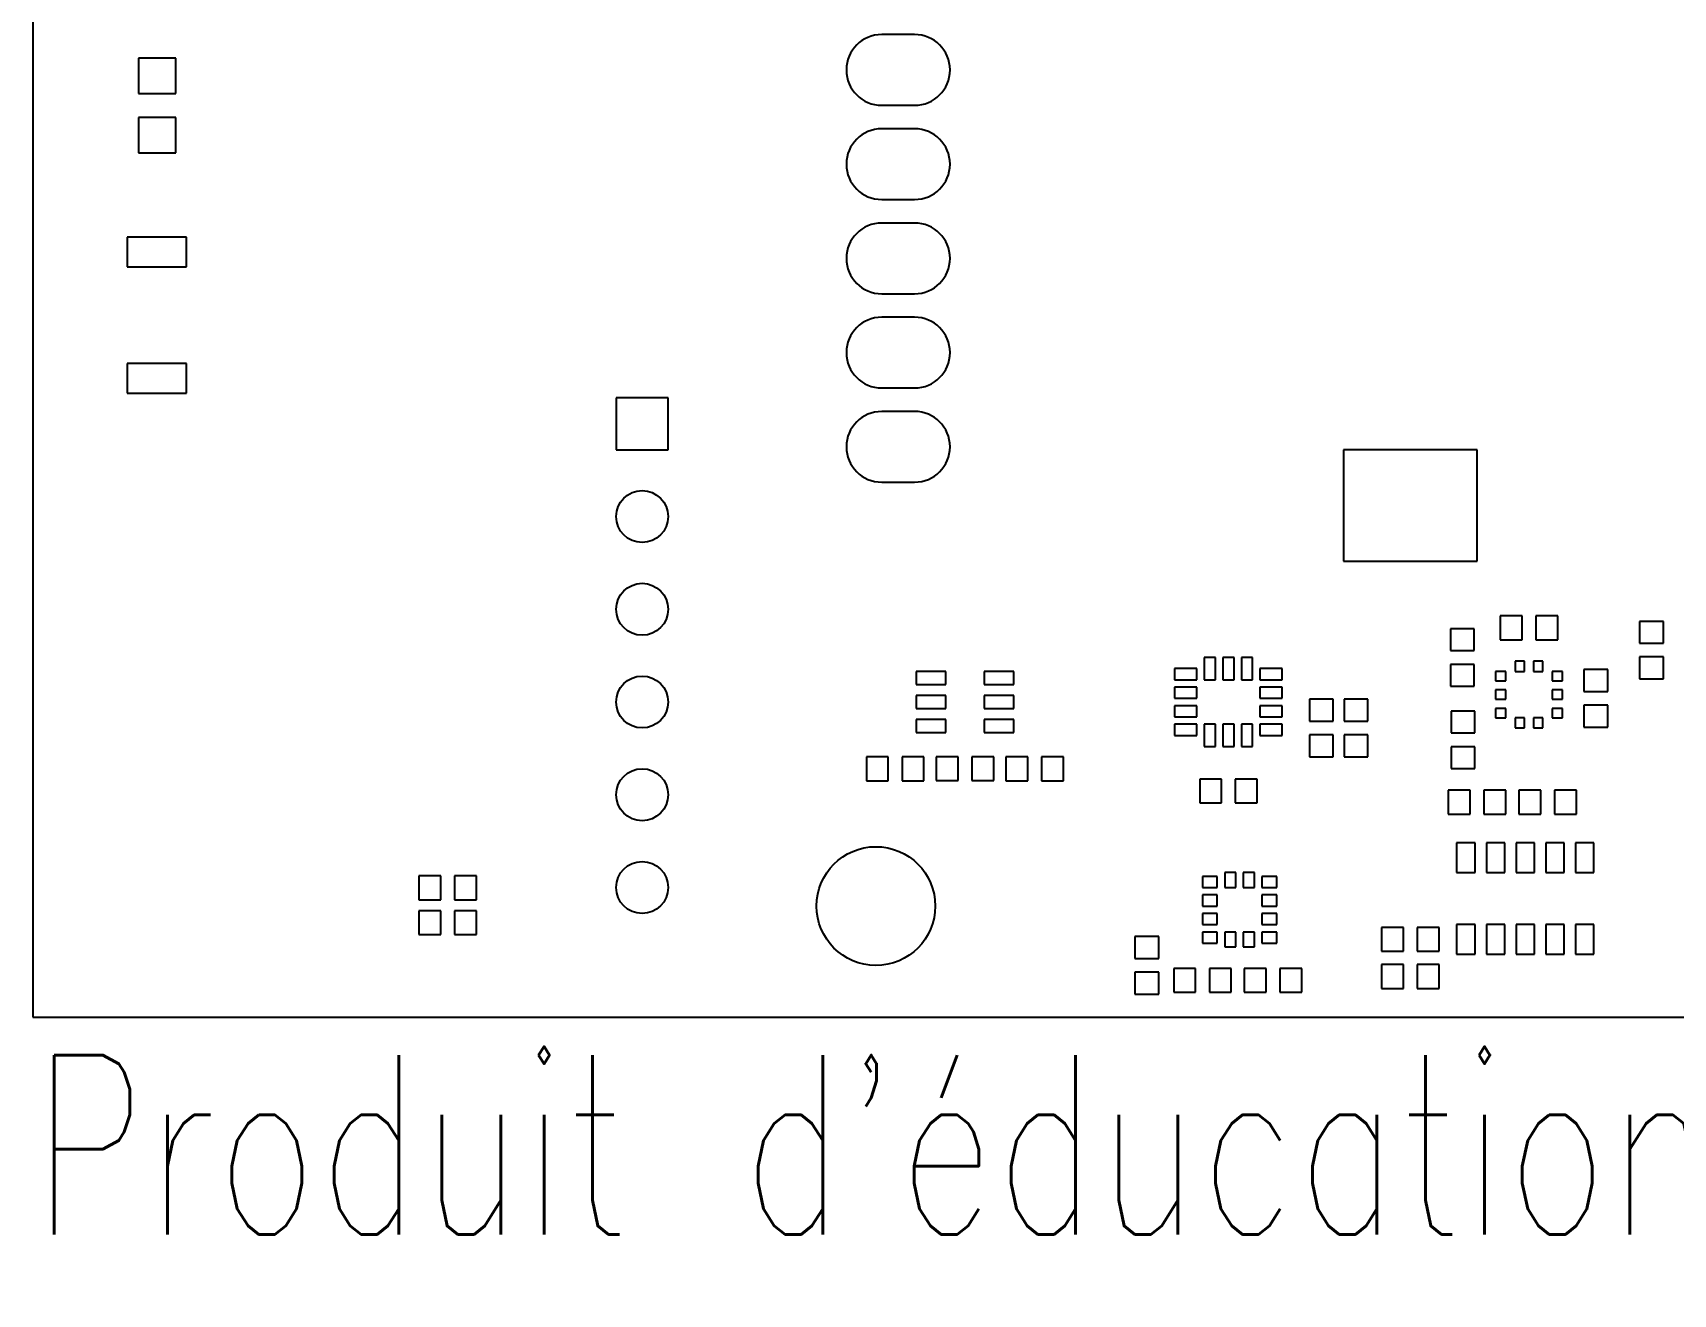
# Model space of a CAD drawing. Header units: millimetres. Extents: x -136 to 15, y -7 to 63.
# Drawn here: x -135.72 to -91.52, y -7.46 to 26.54 of the extents above; entities that cross this region are included whole.
import ezdxf

# ---------------------------------------------------------------- set-up
doc = ezdxf.new("R2010")
doc.units = ezdxf.units.MM
doc.styles.add('SLDTEXTSTYLE0', font='TXT', dxfattribs={"width": 0.7, "bigfont": 'bigfont'})

msp = doc.modelspace()

# ---------------------------------------------------------------- linework, layer by layer
at = {"color": 7, "linetype": 'Continuous', "lineweight": 25}
for p, q in [((-135.72, 63), (-135.72, 0)), ((-111.956, 26.492), (-112.844, 26.492)), ((-132.87, 25.855), (-132.87, 24.905)), ((-131.87, 25.855), (-132.87, 25.855)), ((-131.87, 24.905), (-131.87, 25.855)), ((-132.87, 24.905), (-131.87, 24.905)), ((-112.844, 24.587), (-111.956, 24.587)), ((-132.87, 24.255), (-132.87, 23.305)), ((-131.87, 24.255), (-132.87, 24.255)), ((-131.87, 23.305), (-131.87, 24.255)), ((-111.956, 23.953), (-112.844, 23.953)), ((-132.87, 23.305), (-131.87, 23.305)), ((-112.844, 22.047), (-111.956, 22.047)), ((-111.956, 21.413), (-112.844, 21.413)), ((-133.18, 21.03), (-133.18, 20.23)), ((-131.58, 21.03), (-133.18, 21.03)), ((-131.58, 20.23), (-131.58, 21.03)), ((-133.18, 20.23), (-131.58, 20.23)), ((-112.844, 19.508), (-111.956, 19.508)), ((-111.956, 18.872), (-112.844, 18.872)), ((-133.18, 17.63), (-133.18, 16.83)), ((-131.58, 17.63), (-133.18, 17.63)), ((-131.58, 16.83), (-131.58, 17.63)), ((-133.18, 16.83), (-131.58, 16.83)), ((-112.844, 16.968), (-111.956, 16.968)), ((-120, 16.7), (-120, 15.3)), ((-118.6, 16.7), (-120, 16.7)), ((-118.6, 15.3), (-118.6, 16.7)), ((-111.956, 16.332), (-112.844, 16.332)), ((-120, 15.3), (-118.6, 15.3)), ((-100.4, 15.3), (-100.4, 12.3)), ((-96.8, 15.3), (-100.4, 15.3)), ((-96.8, 12.3), (-96.8, 15.3)), ((-112.844, 14.428), (-111.956, 14.428)), ((-100.4, 12.3), (-96.8, 12.3)), ((-95.585, 10.82), (-96.175, 10.82)), ((-96.175, 10.82), (-96.175, 10.18)), ((-95.585, 10.18), (-95.585, 10.82)), ((-94.625, 10.82), (-95.215, 10.82)), ((-95.215, 10.82), (-95.215, 10.18)), ((-94.625, 10.18), (-94.625, 10.82)), ((-92.42, 10.675), (-92.42, 10.085)), ((-91.78, 10.675), (-92.42, 10.675)), ((-91.78, 10.085), (-91.78, 10.675)), ((-97.52, 10.475), (-97.52, 9.885)), ((-96.88, 10.475), (-97.52, 10.475)), ((-96.88, 9.885), (-96.88, 10.475)), ((-96.175, 10.18), (-95.585, 10.18)), ((-95.215, 10.18), (-94.625, 10.18)), ((-97.52, 9.885), (-96.88, 9.885)), ((-92.42, 10.085), (-91.78, 10.085)), ((-111.915, 9.325), (-111.915, 8.975)), ((-111.115, 9.325), (-111.915, 9.325)), ((-111.115, 8.975), (-111.115, 9.325)), ((-110.085, 9.325), (-110.085, 8.975)), ((-109.285, 9.325), (-110.085, 9.325)), ((-109.285, 8.975), (-109.285, 9.325)), ((-104.95, 9.4), (-104.95, 9.1)), ((-104.35, 9.4), (-104.95, 9.4)), ((-104.35, 9.1), (-104.35, 9.4)), ((-103.85, 9.7), (-104.15, 9.7)), ((-104.15, 9.7), (-104.15, 9.1)), ((-103.85, 9.1), (-103.85, 9.7)), ((-103.35, 9.7), (-103.65, 9.7)), ((-103.65, 9.7), (-103.65, 9.1)), ((-103.35, 9.1), (-103.35, 9.7)), ((-102.85, 9.7), (-103.15, 9.7)), ((-103.15, 9.7), (-103.15, 9.1)), ((-102.85, 9.1), (-102.85, 9.7)), ((-102.65, 9.4), (-102.65, 9.1)), ((-102.05, 9.4), (-102.65, 9.4)), ((-102.05, 9.1), (-102.05, 9.4)), ((-97.52, 9.515), (-97.52, 8.925)), ((-96.88, 9.515), (-97.52, 9.515)), ((-96.88, 8.925), (-96.88, 9.515)), ((-96.3, 9.325), (-96.3, 9.075)), ((-96.025, 9.325), (-96.3, 9.325)), ((-96.025, 9.075), (-96.025, 9.325)), ((-95.775, 9.6), (-95.775, 9.325)), ((-95.525, 9.6), (-95.775, 9.6)), ((-95.775, 9.325), (-95.525, 9.325)), ((-95.525, 9.325), (-95.525, 9.6)), ((-95.275, 9.6), (-95.275, 9.325)), ((-95.025, 9.6), (-95.275, 9.6)), ((-95.275, 9.325), (-95.025, 9.325)), ((-95.025, 9.325), (-95.025, 9.6)), ((-94.775, 9.325), (-94.775, 9.075)), ((-94.5, 9.325), (-94.775, 9.325)), ((-94.5, 9.075), (-94.5, 9.325)), ((-93.92, 9.375), (-93.92, 8.785)), ((-93.28, 9.375), (-93.92, 9.375)), ((-93.28, 8.785), (-93.28, 9.375)), ((-92.42, 9.715), (-92.42, 9.125)), ((-91.78, 9.715), (-92.42, 9.715)), ((-91.78, 9.125), (-91.78, 9.715)), ((-111.915, 8.975), (-111.115, 8.975)), ((-110.085, 8.975), (-109.285, 8.975)), ((-104.95, 9.1), (-104.35, 9.1)), ((-104.95, 8.9), (-104.95, 8.6)), ((-104.35, 8.9), (-104.95, 8.9)), ((-104.35, 8.6), (-104.35, 8.9)), ((-104.15, 9.1), (-103.85, 9.1)), ((-103.65, 9.1), (-103.35, 9.1)), ((-103.15, 9.1), (-102.85, 9.1)), ((-102.65, 9.1), (-102.05, 9.1)), ((-102.65, 8.9), (-102.65, 8.6)), ((-102.05, 8.9), (-102.65, 8.9)), ((-102.05, 8.6), (-102.05, 8.9)), ((-97.52, 8.925), (-96.88, 8.925)), ((-96.3, 9.075), (-96.025, 9.075)), ((-94.775, 9.075), (-94.5, 9.075)), ((-92.42, 9.125), (-91.78, 9.125)), ((-111.915, 8.675), (-111.915, 8.325)), ((-111.115, 8.675), (-111.915, 8.675)), ((-111.115, 8.325), (-111.115, 8.675)), ((-110.085, 8.675), (-110.085, 8.325)), ((-109.285, 8.675), (-110.085, 8.675)), ((-109.285, 8.325), (-109.285, 8.675)), ((-104.95, 8.6), (-104.35, 8.6)), ((-104.95, 8.4), (-104.95, 8.1)), ((-104.35, 8.4), (-104.95, 8.4)), ((-104.35, 8.1), (-104.35, 8.4)), ((-102.65, 8.6), (-102.05, 8.6)), ((-102.65, 8.4), (-102.65, 8.1)), ((-102.05, 8.4), (-102.65, 8.4)), ((-102.05, 8.1), (-102.05, 8.4)), ((-101.32, 8.575), (-101.32, 7.985)), ((-100.68, 8.575), (-101.32, 8.575)), ((-100.68, 7.985), (-100.68, 8.575)), ((-100.38, 8.575), (-100.38, 7.985)), ((-99.74, 8.575), (-100.38, 8.575)), ((-99.74, 7.985), (-99.74, 8.575)), ((-96.3, 8.825), (-96.3, 8.575)), ((-96.025, 8.825), (-96.3, 8.825)), ((-96.3, 8.575), (-96.025, 8.575)), ((-96.025, 8.575), (-96.025, 8.825)), ((-94.775, 8.825), (-94.775, 8.575)), ((-94.5, 8.825), (-94.775, 8.825)), ((-94.775, 8.575), (-94.5, 8.575)), ((-94.5, 8.575), (-94.5, 8.825)), ((-93.92, 8.785), (-93.28, 8.785)), ((-93.92, 8.415), (-93.92, 7.825)), ((-93.28, 8.415), (-93.92, 8.415)), ((-93.28, 7.825), (-93.28, 8.415)), ((-111.915, 8.325), (-111.115, 8.325)), ((-111.915, 8.025), (-111.915, 7.675)), ((-111.115, 8.025), (-111.915, 8.025)), ((-111.115, 7.675), (-111.115, 8.025)), ((-110.085, 8.325), (-109.285, 8.325)), ((-110.085, 8.025), (-110.085, 7.675)), ((-109.285, 8.025), (-110.085, 8.025)), ((-109.285, 7.675), (-109.285, 8.025)), ((-104.95, 8.1), (-104.35, 8.1)), ((-102.65, 8.1), (-102.05, 8.1)), ((-101.32, 7.985), (-100.68, 7.985)), ((-100.38, 7.985), (-99.74, 7.985)), ((-97.5, 8.255), (-97.5, 7.665)), ((-96.86, 8.255), (-97.5, 8.255)), ((-96.86, 7.665), (-96.86, 8.255)), ((-96.3, 8.325), (-96.3, 8.075)), ((-96.025, 8.325), (-96.3, 8.325)), ((-96.3, 8.075), (-96.025, 8.075)), ((-96.025, 8.075), (-96.025, 8.325)), ((-95.775, 8.075), (-95.775, 7.8)), ((-95.525, 8.075), (-95.775, 8.075)), ((-95.525, 7.8), (-95.525, 8.075)), ((-95.275, 8.075), (-95.275, 7.8)), ((-95.025, 8.075), (-95.275, 8.075)), ((-95.025, 7.8), (-95.025, 8.075)), ((-94.775, 8.325), (-94.775, 8.075)), ((-94.5, 8.325), (-94.775, 8.325)), ((-94.775, 8.075), (-94.5, 8.075)), ((-94.5, 8.075), (-94.5, 8.325)), ((-111.915, 7.675), (-111.115, 7.675)), ((-110.085, 7.675), (-109.285, 7.675)), ((-104.95, 7.9), (-104.95, 7.6)), ((-104.35, 7.9), (-104.95, 7.9)), ((-104.95, 7.6), (-104.35, 7.6)), ((-104.35, 7.6), (-104.35, 7.9)), ((-103.85, 7.9), (-104.15, 7.9)), ((-104.15, 7.9), (-104.15, 7.3)), ((-103.85, 7.3), (-103.85, 7.9)), ((-103.35, 7.9), (-103.65, 7.9)), ((-103.65, 7.9), (-103.65, 7.3)), ((-103.35, 7.3), (-103.35, 7.9)), ((-102.85, 7.9), (-103.15, 7.9)), ((-103.15, 7.9), (-103.15, 7.3)), ((-102.85, 7.3), (-102.85, 7.9)), ((-102.65, 7.9), (-102.65, 7.6)), ((-102.05, 7.9), (-102.65, 7.9)), ((-102.65, 7.6), (-102.05, 7.6)), ((-102.05, 7.6), (-102.05, 7.9)), ((-101.32, 7.615), (-101.32, 7.025)), ((-100.68, 7.615), (-101.32, 7.615)), ((-100.68, 7.025), (-100.68, 7.615)), ((-100.38, 7.615), (-100.38, 7.025)), ((-99.74, 7.615), (-100.38, 7.615)), ((-99.74, 7.025), (-99.74, 7.615)), ((-97.5, 7.665), (-96.86, 7.665)), ((-95.775, 7.8), (-95.525, 7.8)), ((-95.275, 7.8), (-95.025, 7.8)), ((-93.92, 7.825), (-93.28, 7.825)), ((-104.15, 7.3), (-103.85, 7.3)), ((-103.65, 7.3), (-103.35, 7.3)), ((-103.15, 7.3), (-102.85, 7.3)), ((-97.5, 7.295), (-97.5, 6.705)), ((-96.86, 7.295), (-97.5, 7.295)), ((-96.86, 6.705), (-96.86, 7.295)), ((-113.256, 7.019), (-113.256, 6.379)), ((-112.666, 7.019), (-113.256, 7.019)), ((-112.666, 6.379), (-112.666, 7.019)), ((-112.296, 7.019), (-112.296, 6.379)), ((-111.706, 7.019), (-112.296, 7.019)), ((-111.706, 6.379), (-111.706, 7.019)), ((-111.375, 7.02), (-111.375, 6.38)), ((-110.785, 7.02), (-111.375, 7.02)), ((-110.785, 6.38), (-110.785, 7.02)), ((-110.415, 7.02), (-110.415, 6.38)), ((-109.825, 7.02), (-110.415, 7.02)), ((-109.825, 6.38), (-109.825, 7.02)), ((-108.907, 7.019), (-109.497, 7.019)), ((-109.497, 7.019), (-109.497, 6.379)), ((-108.907, 6.379), (-108.907, 7.019)), ((-107.947, 7.019), (-108.537, 7.019)), ((-108.537, 7.019), (-108.537, 6.379)), ((-107.947, 6.379), (-107.947, 7.019)), ((-101.32, 7.025), (-100.68, 7.025)), ((-100.38, 7.025), (-99.74, 7.025)), ((-97.5, 6.705), (-96.86, 6.705)), ((-113.256, 6.379), (-112.666, 6.379)), ((-112.296, 6.379), (-111.706, 6.379)), ((-111.375, 6.38), (-110.785, 6.38)), ((-110.415, 6.38), (-109.825, 6.38)), ((-109.497, 6.379), (-108.907, 6.379)), ((-108.537, 6.379), (-107.947, 6.379)), ((-104.275, 6.42), (-104.275, 5.78)), ((-103.685, 6.42), (-104.275, 6.42)), ((-103.685, 5.78), (-103.685, 6.42)), ((-103.315, 6.42), (-103.315, 5.78)), ((-102.725, 6.42), (-103.315, 6.42)), ((-102.725, 5.78), (-102.725, 6.42)), ((-104.275, 5.78), (-103.685, 5.78)), ((-103.315, 5.78), (-102.725, 5.78)), ((-96.985, 6.12), (-97.575, 6.12)), ((-97.575, 6.12), (-97.575, 5.48)), ((-96.985, 5.48), (-96.985, 6.12)), ((-96.025, 6.12), (-96.615, 6.12)), ((-96.615, 6.12), (-96.615, 5.48)), ((-96.025, 5.48), (-96.025, 6.12)), ((-95.085, 6.12), (-95.675, 6.12)), ((-95.675, 6.12), (-95.675, 5.48)), ((-95.085, 5.48), (-95.085, 6.12)), ((-94.125, 6.12), (-94.715, 6.12)), ((-94.715, 6.12), (-94.715, 5.48)), ((-94.125, 5.48), (-94.125, 6.12)), ((-97.575, 5.48), (-96.985, 5.48)), ((-96.615, 5.48), (-96.025, 5.48)), ((-95.675, 5.48), (-95.085, 5.48)), ((-94.715, 5.48), (-94.125, 5.48)), ((-96.85, 4.7), (-97.35, 4.7)), ((-97.35, 4.7), (-97.35, 3.9)), ((-96.85, 3.9), (-96.85, 4.7)), ((-96.05, 4.7), (-96.55, 4.7)), ((-96.55, 4.7), (-96.55, 3.9)), ((-96.05, 3.9), (-96.05, 4.7)), ((-95.25, 4.7), (-95.75, 4.7)), ((-95.75, 4.7), (-95.75, 3.9)), ((-95.25, 3.9), (-95.25, 4.7)), ((-94.45, 4.7), (-94.95, 4.7)), ((-94.95, 4.7), (-94.95, 3.9)), ((-94.45, 3.9), (-94.45, 4.7)), ((-93.65, 4.7), (-94.15, 4.7)), ((-94.15, 4.7), (-94.15, 3.9)), ((-93.65, 3.9), (-93.65, 4.7)), ((-124.725, 3.81), (-125.315, 3.81)), ((-125.315, 3.81), (-125.315, 3.17)), ((-124.725, 3.17), (-124.725, 3.81)), ((-123.765, 3.81), (-124.355, 3.81)), ((-124.355, 3.81), (-124.355, 3.17)), ((-123.765, 3.17), (-123.765, 3.81)), ((-104.2, 3.8), (-104.2, 3.5)), ((-103.8, 3.8), (-104.2, 3.8)), ((-103.8, 3.5), (-103.8, 3.8)), ((-103.3, 3.9), (-103.6, 3.9)), ((-103.6, 3.9), (-103.6, 3.5)), ((-103.3, 3.5), (-103.3, 3.9)), ((-102.8, 3.9), (-103.1, 3.9)), ((-103.1, 3.9), (-103.1, 3.5)), ((-102.8, 3.5), (-102.8, 3.9)), ((-102.6, 3.8), (-102.6, 3.5)), ((-102.2, 3.8), (-102.6, 3.8)), ((-102.2, 3.5), (-102.2, 3.8)), ((-97.35, 3.9), (-96.85, 3.9)), ((-96.55, 3.9), (-96.05, 3.9)), ((-95.75, 3.9), (-95.25, 3.9)), ((-94.95, 3.9), (-94.45, 3.9)), ((-94.15, 3.9), (-93.65, 3.9)), ((-125.315, 3.17), (-124.725, 3.17)), ((-124.355, 3.17), (-123.765, 3.17)), ((-104.2, 3.5), (-103.8, 3.5)), ((-104.2, 3.3), (-104.2, 3)), ((-103.8, 3.3), (-104.2, 3.3)), ((-103.8, 3), (-103.8, 3.3)), ((-103.6, 3.5), (-103.3, 3.5)), ((-103.1, 3.5), (-102.8, 3.5)), ((-102.6, 3.5), (-102.2, 3.5)), ((-102.6, 3.3), (-102.6, 3)), ((-102.2, 3.3), (-102.6, 3.3)), ((-102.2, 3), (-102.2, 3.3)), ((-124.725, 2.87), (-125.315, 2.87)), ((-125.315, 2.87), (-125.315, 2.23)), ((-124.725, 2.23), (-124.725, 2.87)), ((-123.765, 2.87), (-124.355, 2.87)), ((-124.355, 2.87), (-124.355, 2.23)), ((-123.765, 2.23), (-123.765, 2.87)), ((-104.2, 3), (-103.8, 3)), ((-104.2, 2.8), (-104.2, 2.5)), ((-103.8, 2.8), (-104.2, 2.8)), ((-103.8, 2.5), (-103.8, 2.8)), ((-102.6, 3), (-102.2, 3)), ((-102.6, 2.8), (-102.6, 2.5)), ((-102.2, 2.8), (-102.6, 2.8)), ((-102.2, 2.5), (-102.2, 2.8)), ((-125.315, 2.23), (-124.725, 2.23)), ((-124.355, 2.23), (-123.765, 2.23)), ((-104.2, 2.5), (-103.8, 2.5)), ((-104.2, 2.3), (-104.2, 2)), ((-103.8, 2.3), (-104.2, 2.3)), ((-103.8, 2), (-103.8, 2.3)), ((-103.3, 2.3), (-103.6, 2.3)), ((-103.6, 2.3), (-103.6, 1.9)), ((-103.3, 1.9), (-103.3, 2.3)), ((-102.8, 2.3), (-103.1, 2.3)), ((-103.1, 2.3), (-103.1, 1.9)), ((-102.8, 1.9), (-102.8, 2.3)), ((-102.6, 2.5), (-102.2, 2.5)), ((-102.6, 2.3), (-102.6, 2)), ((-102.2, 2.3), (-102.6, 2.3)), ((-102.2, 2), (-102.2, 2.3)), ((-98.785, 2.42), (-99.375, 2.42)), ((-99.375, 2.42), (-99.375, 1.78)), ((-98.785, 1.78), (-98.785, 2.42)), ((-97.825, 2.42), (-98.415, 2.42)), ((-98.415, 2.42), (-98.415, 1.78)), ((-97.825, 1.78), (-97.825, 2.42)), ((-96.85, 2.5), (-97.35, 2.5)), ((-97.35, 2.5), (-97.35, 1.7)), ((-96.85, 1.7), (-96.85, 2.5)), ((-96.05, 2.5), (-96.55, 2.5)), ((-96.55, 2.5), (-96.55, 1.7)), ((-96.05, 1.7), (-96.05, 2.5)), ((-95.25, 2.5), (-95.75, 2.5)), ((-95.75, 2.5), (-95.75, 1.7)), ((-95.25, 1.7), (-95.25, 2.5)), ((-94.45, 2.5), (-94.95, 2.5)), ((-94.95, 2.5), (-94.95, 1.7)), ((-94.45, 1.7), (-94.45, 2.5)), ((-93.65, 2.5), (-94.15, 2.5)), ((-94.15, 2.5), (-94.15, 1.7)), ((-93.65, 1.7), (-93.65, 2.5)), ((-106.02, 2.175), (-106.02, 1.585)), ((-105.38, 2.175), (-106.02, 2.175)), ((-105.38, 1.585), (-105.38, 2.175)), ((-104.2, 2), (-103.8, 2)), ((-103.6, 1.9), (-103.3, 1.9)), ((-103.1, 1.9), (-102.8, 1.9)), ((-102.6, 2), (-102.2, 2)), ((-99.375, 1.78), (-98.785, 1.78)), ((-98.415, 1.78), (-97.825, 1.78)), ((-106.02, 1.585), (-105.38, 1.585)), ((-99.375, 1.42), (-99.375, 0.78)), ((-98.785, 1.42), (-99.375, 1.42)), ((-98.785, 0.78), (-98.785, 1.42)), ((-98.415, 1.42), (-98.415, 0.78)), ((-97.825, 1.42), (-98.415, 1.42)), ((-97.825, 0.78), (-97.825, 1.42)), ((-97.35, 1.7), (-96.85, 1.7)), ((-96.55, 1.7), (-96.05, 1.7)), ((-95.75, 1.7), (-95.25, 1.7)), ((-94.95, 1.7), (-94.45, 1.7)), ((-94.15, 1.7), (-93.65, 1.7)), ((-106.02, 1.215), (-106.02, 0.625)), ((-105.38, 1.215), (-106.02, 1.215)), ((-105.38, 0.625), (-105.38, 1.215)), ((-104.385, 1.32), (-104.975, 1.32)), ((-104.975, 1.32), (-104.975, 0.68)), ((-104.385, 0.68), (-104.385, 1.32)), ((-103.425, 1.32), (-104.015, 1.32)), ((-104.015, 1.32), (-104.015, 0.68)), ((-103.425, 0.68), (-103.425, 1.32)), ((-103.075, 1.32), (-103.075, 0.68)), ((-102.485, 1.32), (-103.075, 1.32)), ((-102.485, 0.68), (-102.485, 1.32)), ((-102.115, 1.32), (-102.115, 0.68)), ((-101.525, 1.32), (-102.115, 1.32)), ((-101.525, 0.68), (-101.525, 1.32)), ((-106.02, 0.625), (-105.38, 0.625)), ((-104.975, 0.68), (-104.385, 0.68)), ((-104.015, 0.68), (-103.425, 0.68)), ((-103.075, 0.68), (-102.485, 0.68)), ((-102.115, 0.68), (-101.525, 0.68)), ((-99.375, 0.78), (-98.785, 0.78)), ((-98.415, 0.78), (-97.825, 0.78)), ((-135.72, 0), (0, 0))]:
    msp.add_line(p, q, dxfattribs=at)
for centre, radius in [((-119.3, 13.5), 0.7), ((-119.3, 11), 0.7), ((-119.3, 8.5), 0.7), ((-119.3, 6), 0.7), ((-113, 3), 1.6), ((-119.3, 3.5), 0.7)]:
    msp.add_circle(centre, radius, dxfattribs=at)
for centre, radius, start, end in [((-112.844, 25.54), 0.953, 90, 270), ((-111.956, 25.54), 0.953, 270, 90), ((-112.844, 23), 0.953, 90, 270), ((-111.956, 23), 0.953, 270, 90), ((-112.844, 20.46), 0.953, 90, 270), ((-111.956, 20.46), 0.953, 270, 90), ((-112.844, 17.92), 0.953, 90, 270), ((-111.956, 17.92), 0.953, 270, 90), ((-112.844, 15.38), 0.952, 90, 270), ((-111.956, 15.38), 0.953, 270, 90)]:
    msp.add_arc(centre, radius, start, end, dxfattribs=at)

# ---------------------------------------------------------------- texts
at = {"color": 7, "linetype": 'Continuous', "insert": (-135.72, -1.02), "char_height": 4.83362, "attachment_point": 1, "style": 'SLDTEXTSTYLE0'}
msp.add_mtext("Produit d'éducation SOLIDWORKS – A titre éducatif uniquement.", dxfattribs=at)

doc.saveas('drawing.dxf')
